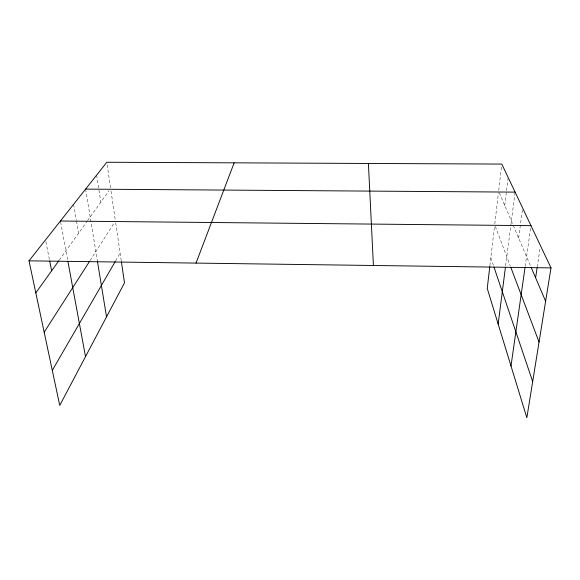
<?xml version="1.0" encoding="UTF-8"?>
<svg xmlns="http://www.w3.org/2000/svg" width="580" height="580" viewBox="0 0 580 580"><rect width="100%" height="100%" fill="white"/><g stroke="black" fill="none" stroke-linecap="round" stroke-linejoin="round"><path stroke-width="0.43" stroke-dasharray="2.9 2.17" d="M489.911 265.662L494.486 226.541M494.798 223.865L498.423 192.937M498.727 190.298L501.599 165.829M504.738 205.48L506.449 191.487M506.558 190.617L508.058 178.372M505.644 265.712L510.69 226.388M510.806 225.497L514.982 192.995M518.629 238.018L522.667 208.111M525.19 266.372L530.99 225.663M537.225 267.068L540.06 248.327M115.623 260.855L120.118 253.069M90.074 260.558L114.478 222.481M59.305 260.115L87.022 221.43M87.551 220.697L109.091 190.631M499.308 192.763L531.091 267.206M495.305 226.367L510.226 265.814M490.832 257.781L493.732 266.358M45.863 241.671L49.539 260.217M60.595 221.879L67.73 260.471M73.587 204.334L76.321 220.074M76.473 220.944L78.597 233.189M85.608 189.102L97.447 261.377M96.642 175.124L100.826 202.166M107.184 164.872L110.642 188.471M111.034 191.11L115.29 220.132M115.681 222.792L121.278 260.949"/><path stroke-width="0.87" d="M489.803 266.532L487.243 288.419L526.85 417.752L551 267.887L501.801 164.075L106.8 162.248L29 260.833L59.74 405.413L124.49 282.844L121.409 261.827M498.155 324.053L505.412 267.503M511.002 365.994L525.067 267.257M535.608 277.776L537.087 267.96M196.018 263.088L234.146 162.842M52.294 370.381L115.174 261.631M44.174 332.188L89.596 261.312M35.815 292.893L58.79 260.826M85.608 189.102L515.091 192.118M60.429 221.002L530.99 225.663M29 260.833L551 267.887M531.091 267.206L545.628 301.238M510.849 267.46L539.052 342.033M494.022 267.213L532.679 381.575M49.713 261.101L51.634 270.817M67.889 261.341L85.514 356.635M97.447 261.377L106.531 316.839M368.409 163.458L373.411 265.488"/></g></svg>
